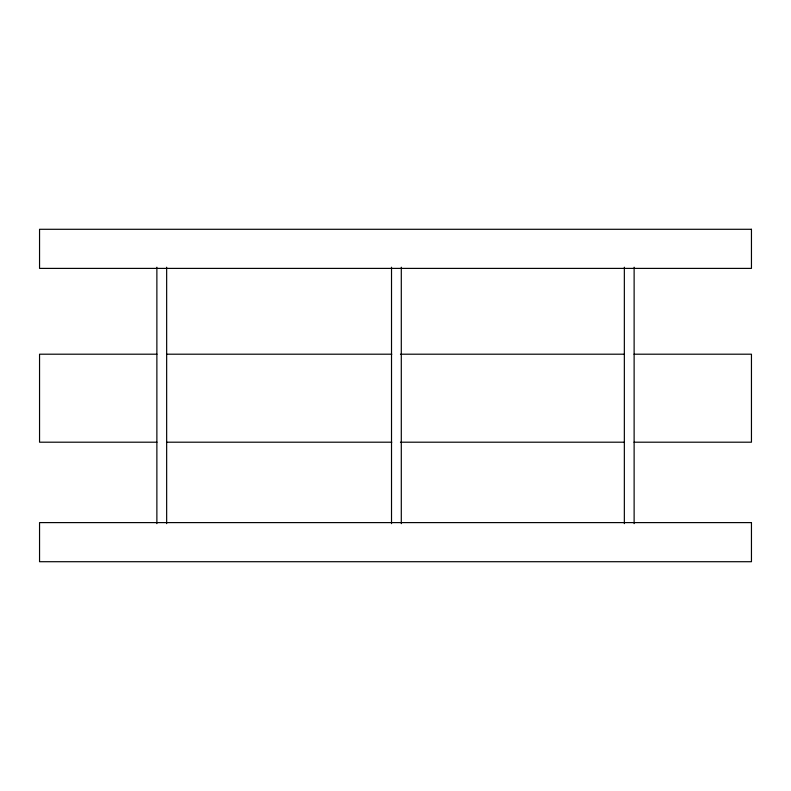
<?xml version="1.0" encoding="UTF-8"?>
<svg xmlns="http://www.w3.org/2000/svg" width="791" height="791" viewBox="0 0 791 791"><rect width="100%" height="100%" fill="white"/><g stroke="black" fill="none" stroke-linecap="round" stroke-linejoin="round"><path stroke-width="1.19" d="M156.964 354.2L39.55 354.2L39.55 442.199L156.964 442.199M166.852 354.2L391.792 354.2M400.444 354.2L624.148 354.2M634.036 354.2L751.45 354.2L751.45 442.199L634.036 442.199M166.852 442.199L391.792 442.199M400.444 442.199L624.148 442.199M634.125 267.229L634.125 523.622M624.346 267.229L624.346 523.622M401.294 267.229L401.294 523.622M391.515 267.229L391.515 523.622M166.654 267.229L166.654 523.622M156.875 267.229L156.875 523.622M751.45 229.291L39.55 229.291L39.55 268.396L751.45 268.396L751.45 229.291M751.45 522.604L39.55 522.604L39.55 561.709L751.45 561.709L751.45 522.604"/></g></svg>
